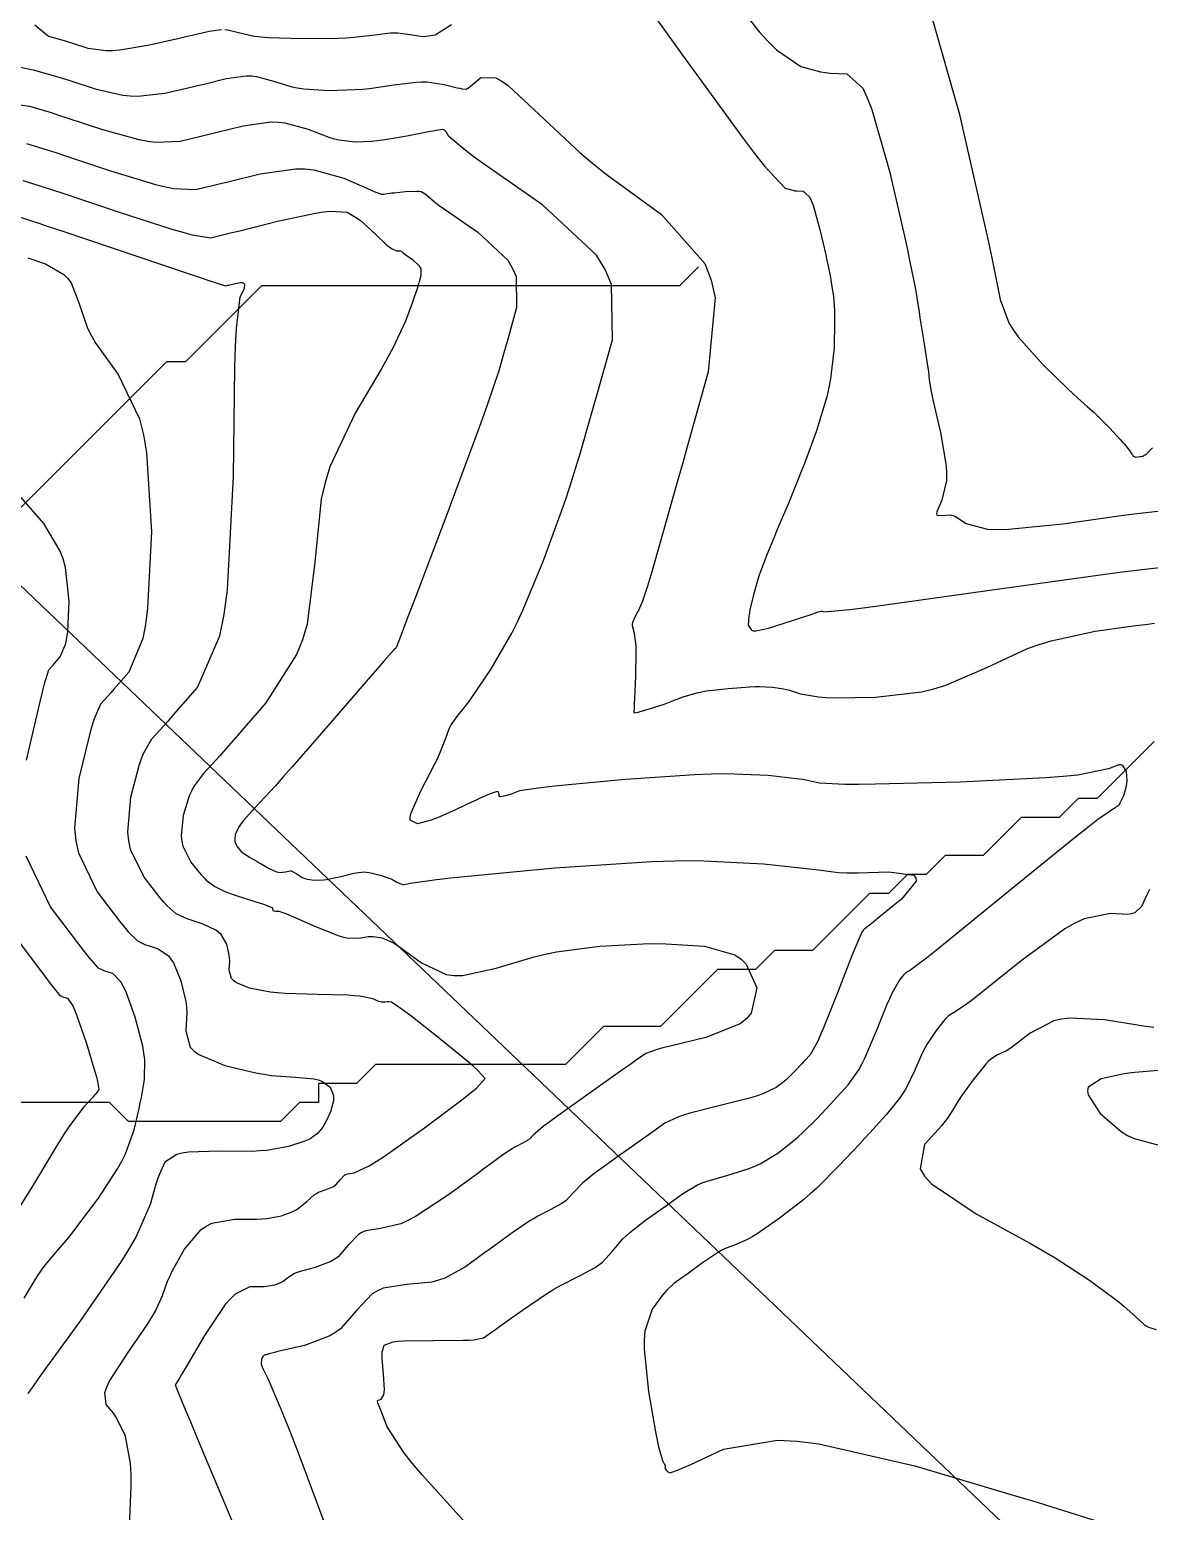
# Model space of a CAD drawing. Header units: metres. Extents: x 837117 to 838479, y 1189012 to 1191015.
# Drawn here: x 837900.8 to 837959.7, y 1190374.5 to 1190452.5 of the extents above; entities that cross this region are included whole.
import ezdxf

# ---------------------------------------------------------------- set-up
doc = ezdxf.new("R2010")
doc.units = ezdxf.units.M
doc.header["$LTSCALE"] = 0.3
for name, color, linetype in [('CORREDORVIA', 70, 'Continuous'), ('COTAS 10', 1, 'Continuous'), ('COTAS INT', 252, 'Continuous'), ('DRENAJE', 5, 'Continuous')]:
    doc.layers.add(name, color=color, linetype=linetype)

msp = doc.modelspace()

# ---------------------------------------------------------------- linework, layer by layer
at = {"layer": 'CORREDORVIA'}
msp.add_lwpolyline([(837910.676, 1191000.965), (838157.033, 1190996.193), (838237.174, 1190821.339), (838237.001, 1190602.875), (838240.031, 1190437.198), (838223.537, 1190366.272), (838212.196, 1190288.92), (838221.396, 1189997.878), (837954.545, 1189509.173), (837751.159, 1189231.384), (837593.191, 1189234.399), (837744.487, 1189686.609), (837750.277, 1189933.973), (837723.624, 1190051.525), (837726.092, 1190134.48), (837885.383, 1190229.429), (837983.184, 1190344.12), (837817.554, 1190502.187), (837798.033, 1190660.17), (837963.574, 1190795.982)], close=True, dxfattribs=at)
at = {"layer": 'COTAS 10'}
for points in [[(837899.947, 1190450.577), (837900.957, 1190450.376), (837902.134, 1190450.036), (837902.484, 1190449.929), (837902.843, 1190449.816), (837904.228, 1190449.362), (837905.673, 1190449.03), (837906.07, 1190448.994), (837906.467, 1190448.983), (837907.891, 1190449.142), (837909.248, 1190449.453), (837909.602, 1190449.536), (837909.947, 1190449.618), (837911.115, 1190449.903), (837912.17, 1190450.052), (837912.444, 1190450.048), (837912.711, 1190450.025), (837913.607, 1190449.775), (837914.566, 1190449.47), (837914.873, 1190449.412), (837915.197, 1190449.364), (837916.515, 1190449.284), (837917.912, 1190449.325), (837918.286, 1190449.353), (837918.654, 1190449.388), (837919.936, 1190449.577), (837921.099, 1190449.723), (837921.393, 1190449.733), (837921.674, 1190449.728), (837922.586, 1190449.599), (837923.269, 1190449.428), (837923.406, 1190449.397), (837923.521, 1190449.374), (837923.747, 1190449.352), (837923.914, 1190449.461), (837923.991, 1190449.521), (837924.082, 1190449.595), (837924.52, 1190449.967), (837925.312, 1190449.947), (837925.625, 1190449.773), (837925.979, 1190449.526), (837927.597, 1190448.024), (837929.729, 1190446.012), (837930.407, 1190445.442), (837931.122, 1190444.868), (837934.022, 1190442.749), (837936.315, 1190440.169), (837936.648, 1190439.304), (837936.85, 1190438.373), (837936.487, 1190434.467), (837935.377, 1190430.522), (837935.107, 1190429.566), (837934.854, 1190428.67), (837934.078, 1190425.928), (837933.51, 1190423.957), (837933.388, 1190423.546), (837933.283, 1190423.194), (837933.031, 1190422.413), (837932.876, 1190422.041), (837932.831, 1190421.947), (837932.785, 1190421.857), (837932.615, 1190421.567), (837932.501, 1190421.286), (837932.49, 1190421.202), (837932.489, 1190421.116), (837932.562, 1190420.783), (837932.658, 1190420.214), (837932.671, 1190419.978), (837932.678, 1190419.709), (837932.656, 1190418.454), (837932.606, 1190417.261), (837932.595, 1190417.03), (837932.586, 1190416.843), (837932.565, 1190416.525), (837932.701, 1190416.541), (837932.792, 1190416.564), (837932.905, 1190416.595), (837933.504, 1190416.773), (837934.215, 1190417.005), (837934.399, 1190417.07), (837934.577, 1190417.134), (837935.175, 1190417.369), (837935.879, 1190417.58), (837936.124, 1190417.63), (837936.391, 1190417.677), (837937.537, 1190417.815), (837938.682, 1190417.895), (837938.948, 1190417.906), (837939.191, 1190417.911), (837939.888, 1190417.885), (837940.447, 1190417.794), (837940.604, 1190417.757), (837940.761, 1190417.716), (837941.338, 1190417.525), (837942.298, 1190417.363), (837942.698, 1190417.339), (837943.155, 1190417.324), (837945.289, 1190417.346), (837947.716, 1190417.637), (837948.358, 1190417.792), (837948.987, 1190417.978), (837951.151, 1190418.919), (837953.291, 1190419.911), (837953.905, 1190420.13), (837954.528, 1190420.324), (837956.857, 1190420.822), (837958.997, 1190421.116), (837959.501, 1190421.18), (837959.966, 1190421.238)], [(837900.679, 1190440.466), (837901.612, 1190440.152), (837902.575, 1190439.602), (837902.778, 1190439.392), (837902.954, 1190439.157), (837903.359, 1190438.098), (837903.814, 1190436.776), (837904.021, 1190436.375), (837904.263, 1190435.958), (837905.431, 1190434.327), (837906.549, 1190432.006), (837906.76, 1190431.155), (837906.929, 1190430.213), (837907.181, 1190426.059), (837906.983, 1190422.038), (837906.867, 1190421.18), (837906.725, 1190420.434), (837905.991, 1190418.662), (837905.211, 1190417.766), (837905.04, 1190417.572), (837904.888, 1190417.402), (837904.499, 1190416.98), (837904.165, 1190416.217), (837904.047, 1190415.831), (837903.917, 1190415.369), (837903.359, 1190413.07), (837903.125, 1190410.456), (837903.2, 1190409.795), (837903.336, 1190409.162), (837904.334, 1190407.104), (837905.505, 1190405.565), (837905.75, 1190405.258), (837905.962, 1190405.004), (837906.442, 1190404.52), (837906.766, 1190404.367), (837906.879, 1190404.322), (837907.002, 1190404.277), (837907.53, 1190404.102), (837908.076, 1190403.734), (837908.211, 1190403.567), (837908.338, 1190403.371), (837908.738, 1190402.427), (837908.993, 1190401.336), (837909.029, 1190401.047), (837909.05, 1190400.763), (837909.001, 1190399.788), (837909.225, 1190398.939), (837909.418, 1190398.736), (837909.669, 1190398.546), (837911.046, 1190397.973), (837912.681, 1190397.582), (837913.093, 1190397.506), (837913.487, 1190397.446), (837914.765, 1190397.345), (837915.753, 1190397.262), (837915.965, 1190397.212), (837916.15, 1190397.151), (837916.595, 1190396.831), (837916.76, 1190396.39), (837916.769, 1190396.252), (837916.762, 1190396.107), (837916.604, 1190395.528), (837916.341, 1190394.973), (837916.268, 1190394.843), (837916.195, 1190394.725), (837915.931, 1190394.384), (837915.533, 1190394.114), (837915.376, 1190394.04), (837915.199, 1190393.966), (837914.388, 1190393.7), (837913.254, 1190393.502), (837912.872, 1190393.47), (837912.462, 1190393.448), (837910.736, 1190393.454), (837909.135, 1190393.409), (837908.802, 1190393.355), (837908.518, 1190393.283), (837907.894, 1190392.874), (837907.586, 1190392.212), (837907.502, 1190391.981), (837907.418, 1190391.729), (837907.119, 1190390.646), (837906.377, 1190388.97), (837906.014, 1190388.345), (837905.582, 1190387.65), (837903.453, 1190384.556), (837901.387, 1190381.697), (837900.995, 1190381.149), (837900.68, 1190380.708)], [(837959.718, 1190407.228), (837959.592, 1190406.988), (837959.291, 1190406.344), (837958.93, 1190405.999), (837958.766, 1190405.949), (837958.575, 1190405.918), (837957.656, 1190405.968), (837956.266, 1190405.695), (837955.778, 1190405.461), (837955.245, 1190405.157), (837952.947, 1190403.484), (837950.827, 1190401.772), (837950.405, 1190401.444), (837950.056, 1190401.178), (837949.394, 1190400.743), (837949.138, 1190400.586), (837949.044, 1190400.496), (837948.94, 1190400.386), (837948.482, 1190399.817), (837947.991, 1190399.068), (837947.866, 1190398.844), (837947.746, 1190398.612), (837947.352, 1190397.714), (837946.901, 1190396.778), (837946.745, 1190396.522), (837946.576, 1190396.268), (837945.854, 1190395.365), (837944.98, 1190394.41), (837944.715, 1190394.123), (837944.441, 1190393.827), (837943.367, 1190392.679), (837942.193, 1190391.518), (837941.855, 1190391.213), (837941.511, 1190390.916), (837940.223, 1190389.907), (837939.062, 1190389.111), (837938.798, 1190388.95), (837938.559, 1190388.814), (837937.906, 1190388.535), (837937.343, 1190388.319), (837937.161, 1190388.223), (837936.968, 1190388.112), (837936.179, 1190387.578), (837935.425, 1190387.024), (837935.254, 1190386.899), (837935.1, 1190386.787), (837934.679, 1190386.486), (837934.313, 1190386.147), (837934.193, 1190386.011), (837934.065, 1190385.857), (837933.535, 1190385.148), (837933.149, 1190383.978), (837933.112, 1190383.533), (837933.106, 1190383.036), (837933.335, 1190380.804), (837933.708, 1190378.683), (837933.793, 1190378.256), (837933.869, 1190377.898), (837934.077, 1190377.184), (837934.193, 1190376.969), (837934.212, 1190376.925), (837934.225, 1190376.888), (837934.224, 1190376.814), (837934.209, 1190376.773), (837934.213, 1190376.758), (837934.221, 1190376.741), (837934.279, 1190376.665), (837934.36, 1190376.591), (837934.382, 1190376.575), (837934.403, 1190376.561), (837934.48, 1190376.525), (837934.957, 1190376.704), (837935.231, 1190376.824), (837935.566, 1190376.975), (837937.288, 1190377.778), (837940.125, 1190378.252), (837941.163, 1190378.197), (837942.31, 1190378.061), (837947.364, 1190376.893), (837952.406, 1190375.397), (837953.545, 1190375.054), (837953.798, 1190374.978), (837954.574, 1190374.742), (837957.364, 1190373.87)]]:
    msp.add_lwpolyline(points, dxfattribs=at)
at = {"layer": 'COTAS INT'}
for points in [[(837932.048, 1190455.447), (837935.135, 1190451.138), (837938.281, 1190446.809), (837938.918, 1190445.971), (837939.452, 1190445.29), (837940.536, 1190444.133), (837940.936, 1190444.027), (837941.04, 1190444.008), (837941.141, 1190443.994), (837941.48, 1190443.981), (837941.81, 1190443.684), (837941.905, 1190443.49), (837942.001, 1190443.248), (837942.361, 1190441.971), (837942.669, 1190440.63), (837942.732, 1190440.348), (837942.785, 1190440.103), (837942.897, 1190439.542), (837942.954, 1190439.186), (837942.973, 1190439.071), (837942.992, 1190438.95), (837943.073, 1190438.454), (837943.132, 1190437.709), (837943.138, 1190437.431), (837943.139, 1190437.121), (837943.108, 1190435.745), (837942.929, 1190434.113), (837942.837, 1190433.642), (837942.728, 1190433.164), (837942.183, 1190431.371), (837941.55, 1190429.657), (837941.385, 1190429.229), (837941.225, 1190428.82), (837940.687, 1190427.512), (837940.207, 1190426.387), (837940.084, 1190426.094), (837939.965, 1190425.809), (837939.571, 1190424.849), (837939.237, 1190423.963), (837939.156, 1190423.725), (837939.079, 1190423.49), (837938.844, 1190422.669), (837938.681, 1190421.948), (837938.651, 1190421.776), (837938.626, 1190421.617), (837938.591, 1190421.143), (837938.758, 1190420.878), (837938.862, 1190420.851), (837938.99, 1190420.843), (837939.658, 1190420.983), (837940.43, 1190421.232), (837940.623, 1190421.294), (837940.808, 1190421.353), (837941.399, 1190421.541), (837941.858, 1190421.689), (837941.96, 1190421.722), (837942.049, 1190421.752), (837942.28, 1190421.835), (837942.42, 1190421.873), (837942.454, 1190421.875), (837942.484, 1190421.873), (837942.575, 1190421.835), (837943.94, 1190421.971), (837944.774, 1190422.079), (837945.806, 1190422.217), (837951.182, 1190422.967), (837956.989, 1190423.771), (837958.293, 1190423.942), (837959.465, 1190424.091), (837962.599, 1190424.442)], [(837937.205, 1190454.909), (837939.175, 1190452.37), (837939.643, 1190451.855), (837940.077, 1190451.422), (837941.367, 1190450.541), (837942.387, 1190450.27), (837942.652, 1190450.222), (837942.909, 1190450.186), (837943.774, 1190450.153), (837944.615, 1190449.394), (837944.857, 1190448.9), (837945.103, 1190448.283), (837946.023, 1190445.027), (837946.807, 1190441.607), (837946.968, 1190440.886), (837947.104, 1190440.264), (837947.389, 1190438.831), (837947.534, 1190437.924), (837947.581, 1190437.632), (837947.631, 1190437.322), (837947.837, 1190436.056), (837948.016, 1190434.911), (837948.05, 1190434.677), (837948.077, 1190434.479), (837948.115, 1190434.065), (837948.203, 1190433.53), (837948.26, 1190433.257), (837948.332, 1190432.928), (837948.713, 1190431.289), (837949.011, 1190429.527), (837949.032, 1190429.122), (837949.026, 1190428.753), (837948.778, 1190427.718), (837948.52, 1190427.106), (837948.507, 1190427.003), (837948.519, 1190426.93), (837948.773, 1190426.906), (837949.224, 1190426.943), (837949.36, 1190426.908), (837949.502, 1190426.853), (837950.054, 1190426.492), (837951.191, 1190426.192), (837951.7, 1190426.177), (837952.294, 1190426.19), (837955.142, 1190426.483), (837958.102, 1190426.893), (837958.767, 1190426.98), (837959.364, 1190427.056), (837960.962, 1190427.235)], [(837948.205, 1190453.318), (837949.684, 1190448.083), (837950.942, 1190442.608), (837951.197, 1190441.464), (837951.413, 1190440.482), (837951.857, 1190438.277), (837952.311, 1190437.051), (837952.533, 1190436.686), (837952.797, 1190436.309), (837954.097, 1190434.854), (837955.415, 1190433.584), (837955.689, 1190433.323), (837955.925, 1190433.103), (837956.448, 1190432.635), (837956.791, 1190432.334), (837956.913, 1190432.218), (837957.045, 1190432.088), (837957.62, 1190431.502), (837958.173, 1190430.911), (837958.293, 1190430.778), (837958.397, 1190430.659), (837958.651, 1190430.34), (837958.785, 1190430.148), (837958.813, 1190430.109), (837958.838, 1190430.076), (837958.894, 1190430.01), (837958.945, 1190429.992), (837958.966, 1190429.99), (837958.99, 1190429.99), (837959.102, 1190429.999), (837959.215, 1190430.015), (837959.241, 1190430.018), (837959.264, 1190430.021), (837959.325, 1190430.028), (837959.364, 1190430.035), (837959.373, 1190430.038), (837959.381, 1190430.041), (837959.402, 1190430.057), (837959.423, 1190430.075), (837959.43, 1190430.08), (837959.439, 1190430.085), (837959.474, 1190430.101), (837959.512, 1190430.119), (837959.521, 1190430.125), (837959.53, 1190430.132), (837959.557, 1190430.16), (837959.87, 1190430.478)], [(837901.038, 1190452.739), (837901.766, 1190452.145), (837902.584, 1190451.911), (837902.808, 1190451.844), (837903.031, 1190451.775), (837903.828, 1190451.516), (837904.809, 1190451.379), (837905.148, 1190451.387), (837905.516, 1190451.415), (837907.089, 1190451.681), (837908.642, 1190452.033), (837908.997, 1190452.115), (837909.32, 1190452.19), (837910.216, 1190452.406), (837910.869, 1190452.498)], [(837911.038, 1190452.496), (837911.203, 1190452.481), (837911.757, 1190452.327), (837912.592, 1190452.137), (837912.934, 1190452.1), (837913.324, 1190452.069), (837915.132, 1190452.015), (837917.007, 1190452.039), (837917.44, 1190452.058), (837917.835, 1190452.082), (837918.948, 1190452.212), (837919.758, 1190452.314), (837919.963, 1190452.321), (837920.158, 1190452.318), (837920.793, 1190452.227), (837921.348, 1190452.133), (837921.493, 1190452.128), (837921.635, 1190452.131), (837922.116, 1190452.217), (837922.973, 1190452.757)], [(837924.031, 1190373.555), (837921.428, 1190376.421), (837920.904, 1190377.044), (837920.464, 1190377.593), (837919.584, 1190378.957), (837919.311, 1190379.686), (837919.253, 1190379.834), (837919.204, 1190379.959), (837919.092, 1190380.217), (837919.083, 1190380.311), (837919.099, 1190380.333), (837919.123, 1190380.353), (837919.277, 1190380.411), (837919.419, 1190380.639), (837919.436, 1190380.767), (837919.444, 1190380.922), (837919.39, 1190381.718), (837919.324, 1190382.548), (837919.324, 1190382.726), (837919.331, 1190382.881), (837919.423, 1190383.254), (837919.908, 1190383.429), (837920.164, 1190383.46), (837920.472, 1190383.483), (837922.023, 1190383.503), (837923.581, 1190383.504), (837923.893, 1190383.515), (837924.154, 1190383.531), (837924.664, 1190383.628), (837925.083, 1190383.93), (837925.286, 1190384.075), (837925.526, 1190384.247), (837926.705, 1190385.09), (837928.031, 1190385.986), (837928.364, 1190386.192), (837928.682, 1190386.378), (837929.706, 1190386.898), (837930.536, 1190387.34), (837930.732, 1190387.478), (837930.913, 1190387.622), (837931.445, 1190388.197), (837931.978, 1190388.823), (837932.16, 1190388.999), (837932.357, 1190389.176), (837933.193, 1190389.824), (837934.066, 1190390.441), (837934.287, 1190390.599), (837934.499, 1190390.752), (837935.189, 1190391.254), (837935.929, 1190391.682), (837936.173, 1190391.787), (837936.433, 1190391.887), (837937.514, 1190392.199), (837938.642, 1190392.544), (837938.932, 1190392.664), (837939.213, 1190392.795), (837940.147, 1190393.357), (837940.994, 1190394.022), (837941.221, 1190394.217), (837941.443, 1190394.418), (837942.216, 1190395.182), (837942.923, 1190395.938), (837943.103, 1190396.132), (837943.278, 1190396.321), (837943.853, 1190396.949), (837944.404, 1190397.744), (837944.564, 1190398.037), (837944.727, 1190398.361), (837945.338, 1190399.797), (837945.905, 1190401.199), (837946.04, 1190401.502), (837946.165, 1190401.768), (837946.535, 1190402.42), (837946.804, 1190402.754), (837946.865, 1190402.819), (837946.92, 1190402.872), (837947.071, 1190402.964), (837947.968, 1190403.637), (837948.494, 1190404.055), (837949.14, 1190404.575), (837952.473, 1190407.292), (837955.814, 1190410.002), (837956.464, 1190410.517), (837956.994, 1190410.93), (837957.919, 1190411.571), (837958.076, 1190411.651), (837958.122, 1190411.709), (837958.17, 1190411.783), (837958.355, 1190412.182), (837958.495, 1190412.68), (837958.515, 1190412.817), (837958.526, 1190412.953), (837958.499, 1190413.44), (837958.304, 1190413.756), (837958.209, 1190413.784), (837958.096, 1190413.787), (837957.543, 1190413.584), (837955.939, 1190413.252), (837955.164, 1190413.174), (837954.245, 1190413.101), (837949.732, 1190412.886), (837945.282, 1190412.769), (837944.404, 1190412.758), (837943.679, 1190412.756), (837942.337, 1190412.826), (837941.715, 1190412.969), (837941.445, 1190413.012), (837941.131, 1190413.057), (837939.643, 1190413.237), (837937.415, 1190413.318), (837936.635, 1190413.303), (837935.784, 1190413.27), (837932.124, 1190413.013), (837928.762, 1190412.699), (837928.1, 1190412.63), (837927.553, 1190412.569), (837926.549, 1190412.414), (837926.287, 1190412.312), (837926.209, 1190412.283), (837926.128, 1190412.255), (837925.816, 1190412.153), (837925.565, 1190412.109), (837925.522, 1190412.116), (837925.491, 1190412.133), (837925.476, 1190412.263), (837925.435, 1190412.376), (837925.387, 1190412.38), (837925.323, 1190412.373), (837924.963, 1190412.252), (837924.413, 1190412.007), (837924.23, 1190411.922), (837924.033, 1190411.83), (837923.213, 1190411.434), (837922.352, 1190411.049), (837922.129, 1190410.964), (837921.913, 1190410.887), (837921.191, 1190410.69), (837920.808, 1190410.877), (837920.807, 1190411.044), (837920.85, 1190411.261), (837921.385, 1190412.46), (837922.088, 1190413.805), (837922.237, 1190414.115), (837922.368, 1190414.397), (837922.675, 1190415.187), (837922.875, 1190415.732), (837922.937, 1190415.859), (837923.002, 1190415.975), (837923.26, 1190416.31), (837923.702, 1190416.855), (837923.882, 1190417.105), (837924.088, 1190417.396), (837925.041, 1190418.805), (837926.147, 1190420.713), (837926.45, 1190421.319), (837926.75, 1190421.959), (837927.823, 1190424.552), (837928.768, 1190427.135), (837928.988, 1190427.768), (837929.191, 1190428.366), (837929.772, 1190430.232), (837930.312, 1190432.135), (837930.487, 1190432.757), (837930.674, 1190433.42), (837931.445, 1190436.159), (837931.397, 1190439.076), (837931.068, 1190439.851), (837930.602, 1190440.613), (837927.779, 1190443.246), (837924.759, 1190445.347), (837924.17, 1190445.774), (837923.686, 1190446.133), (837922.831, 1190446.867), (837922.686, 1190447.102), (837922.651, 1190447.147), (837922.617, 1190447.182), (837922.515, 1190447.232), (837922.172, 1190447.174), (837921.987, 1190447.14), (837921.763, 1190447.099), (837920.627, 1190446.885), (837919.363, 1190446.674), (837919.057, 1190446.634), (837918.771, 1190446.602), (837917.899, 1190446.553), (837917.071, 1190446.658), (837916.812, 1190446.723), (837916.541, 1190446.804), (837915.456, 1190447.224), (837914.218, 1190447.568), (837913.851, 1190447.601), (837913.472, 1190447.607), (837912.013, 1190447.401), (837910.573, 1190447.045), (837910.207, 1190446.957), (837909.853, 1190446.872), (837908.693, 1190446.604), (837907.418, 1190446.55), (837906.993, 1190446.602), (837906.536, 1190446.681), (837904.628, 1190447.208), (837902.752, 1190447.831), (837902.317, 1190447.97), (837901.917, 1190448.096), (837900.778, 1190448.435), (837899.844, 1190448.557)], [(837900.599, 1190446.493), (837901.701, 1190446.157), (837902.15, 1190446.012), (837902.661, 1190445.845), (837905.028, 1190445.054), (837907.4, 1190444.333), (837907.915, 1190444.209), (837908.369, 1190444.118), (837909.494, 1190444.065), (837910.459, 1190444.292), (837910.811, 1190444.377), (837911.2, 1190444.473), (837912.912, 1190444.898), (837914.773, 1190445.161), (837915.257, 1190445.154), (837915.726, 1190445.112), (837917.306, 1190444.673), (837918.515, 1190444.137), (837918.751, 1190444.035), (837918.944, 1190443.953), (837919.282, 1190443.822), (837919.351, 1190443.826), (837919.373, 1190443.828), (837919.397, 1190443.832), (837919.496, 1190443.848), (837919.724, 1190443.878), (837919.83, 1190443.89), (837919.954, 1190443.903), (837920.553, 1190443.963), (837921.148, 1190443.987), (837921.269, 1190443.978), (837921.372, 1190443.961), (837921.584, 1190443.842), (837922.062, 1190443.431), (837922.333, 1190443.23), (837922.663, 1190442.992), (837924.352, 1190441.816), (837925.932, 1190440.343), (837926.192, 1190439.917), (837926.376, 1190439.483), (837926.403, 1190437.851), (837925.972, 1190436.319), (837925.867, 1190435.948), (837925.769, 1190435.6), (837925.467, 1190434.535), (837924.872, 1190432.776), (837924.588, 1190431.99), (837924.254, 1190431.075), (837922.616, 1190426.691), (837921.025, 1190422.481), (837920.72, 1190421.675), (837920.474, 1190421.026), (837920.074, 1190419.982), (837920.047, 1190419.948), (837920.035, 1190419.936), (837920.022, 1190419.922), (837919.959, 1190419.859), (837919.417, 1190419.243), (837919.101, 1190418.88), (837918.714, 1190418.434), (837916.717, 1190416.127), (837914.592, 1190413.686), (837914.122, 1190413.156), (837913.705, 1190412.688), (837912.63, 1190411.523), (837912.023, 1190410.853), (837911.901, 1190410.697), (837911.799, 1190410.554), (837911.596, 1190410.145), (837911.568, 1190409.841), (837911.577, 1190409.764), (837911.593, 1190409.69), (837911.709, 1190409.451), (837911.91, 1190409.236), (837911.979, 1190409.177), (837912.054, 1190409.119), (837912.375, 1190408.914), (837912.747, 1190408.702), (837912.855, 1190408.641), (837912.964, 1190408.578), (837913.376, 1190408.338), (837913.767, 1190408.16), (837913.862, 1190408.136), (837913.952, 1190408.123), (837914.234, 1190408.166), (837914.477, 1190408.215), (837914.544, 1190408.205), (837914.61, 1190408.186), (837914.846, 1190408.033), (837915.123, 1190407.854), (837915.215, 1190407.818), (837915.313, 1190407.787), (837915.726, 1190407.727), (837916.233, 1190407.744), (837916.391, 1190407.764), (837916.557, 1190407.79), (837917.222, 1190407.934), (837917.834, 1190408.081), (837917.967, 1190408.107), (837918.084, 1190408.128), (837918.375, 1190408.153), (837918.62, 1190408.119), (837918.707, 1190408.102), (837918.804, 1190408.081), (837919.225, 1190407.982), (837919.65, 1190407.852), (837919.75, 1190407.813), (837919.841, 1190407.773), (837920.103, 1190407.615), (837920.34, 1190407.506), (837920.414, 1190407.497), (837920.493, 1190407.495), (837920.812, 1190407.565), (837922.189, 1190407.764), (837922.935, 1190407.845), (837923.839, 1190407.937), (837928.421, 1190408.363), (837933.52, 1190408.701), (837934.749, 1190408.738), (837935.9, 1190408.75), (837939.397, 1190408.588), (837941.816, 1190408.321), (837942.286, 1190408.267), (837942.67, 1190408.221), (837943.336, 1190408.127), (837943.804, 1190408.108), (837944.064, 1190408.11), (837944.38, 1190408.115), (837945.989, 1190408.16), (837947.293, 1190407.977), (837947.416, 1190407.84), (837947.436, 1190407.664), (837946.651, 1190406.716), (837945.473, 1190405.755), (837945.245, 1190405.571), (837945.06, 1190405.423), (837944.747, 1190405.186), (837944.702, 1190405.158), (837944.686, 1190405.143), (837944.668, 1190405.123), (837944.588, 1190405.024), (837944.338, 1190404.467), (837944.213, 1190404.159), (837944.064, 1190403.785), (837943.324, 1190401.881), (837942.552, 1190399.945), (837942.383, 1190399.551), (837942.233, 1190399.219), (837941.851, 1190398.534), (837941.575, 1190398.232), (837941.491, 1190398.142), (837941.404, 1190398.048), (837941.065, 1190397.685), (837940.693, 1190397.318), (837940.586, 1190397.221), (837940.478, 1190397.127), (837940.07, 1190396.808), (837939.363, 1190396.478), (837939.066, 1190396.378), (837938.724, 1190396.273), (837937.122, 1190395.863), (837935.524, 1190395.454), (837935.184, 1190395.351), (837934.89, 1190395.252), (837934.199, 1190394.93), (837933.574, 1190394.479), (837933.321, 1190394.3), (837933.033, 1190394.096), (837931.706, 1190393.162), (837930.401, 1190392.205), (837930.127, 1190391.987), (837929.891, 1190391.79), (837929.355, 1190391.247), (837929.004, 1190390.867), (837928.884, 1190390.771), (837928.754, 1190390.68), (837928.205, 1190390.388), (837927.527, 1190390.044), (837927.317, 1190389.92), (837927.097, 1190389.785), (837926.219, 1190389.192), (837925.261, 1190388.503), (837924.991, 1190388.307), (837924.717, 1190388.109), (837923.71, 1190387.374), (837922.616, 1190386.775), (837922.287, 1190386.662), (837921.948, 1190386.573), (837920.63, 1190386.444), (837919.377, 1190386.246), (837919.078, 1190386.113), (837918.8, 1190385.947), (837917.969, 1190385.067), (837917.126, 1190384.117), (837916.841, 1190383.907), (837916.532, 1190383.72), (837915.23, 1190383.238), (837914.06, 1190382.968), (837913.835, 1190382.915), (837913.654, 1190382.871), (837913.355, 1190382.791), (837913.335, 1190382.774), (837913.328, 1190382.77), (837913.321, 1190382.767), (837913.295, 1190382.757), (837913.26, 1190382.75), (837913.248, 1190382.749), (837913.183, 1190382.749), (837913.115, 1190382.716), (837913.093, 1190382.695), (837913.07, 1190382.668), (837912.974, 1190382.526), (837912.965, 1190382.255), (837912.995, 1190382.146), (837913.04, 1190382.022), (837913.324, 1190381.454), (837914.102, 1190379.636), (837914.46, 1190378.725), (837914.879, 1190377.635), (837916.903, 1190372.227)], [(837900.42, 1190444.552), (837901.484, 1190444.218), (837901.983, 1190444.054), (837902.57, 1190443.86), (837905.428, 1190442.9), (837908.264, 1190441.984), (837908.838, 1190441.816), (837909.32, 1190441.686), (837910.296, 1190441.527), (837911.065, 1190441.712), (837911.416, 1190441.798), (837911.827, 1190441.9), (837913.811, 1190442.395), (837915.818, 1190442.83), (837916.244, 1190442.894), (837916.614, 1190442.933), (837917.481, 1190442.87), (837918.017, 1190442.555), (837918.178, 1190442.435), (837918.345, 1190442.301), (837918.991, 1190441.701), (837919.575, 1190441.148), (837919.701, 1190441.044), (837919.813, 1190440.961), (837920.088, 1190440.84), (837920.233, 1190440.847), (837920.262, 1190440.845), (837920.287, 1190440.842), (837920.337, 1190440.817), (837920.438, 1190440.729), (837920.496, 1190440.687), (837920.566, 1190440.636), (837920.925, 1190440.386), (837921.261, 1190440.073), (837921.316, 1190439.982), (837921.356, 1190439.89), (837921.361, 1190439.543), (837921.27, 1190439.217), (837921.247, 1190439.139), (837921.226, 1190439.065), (837921.162, 1190438.838), (837921.034, 1190438.46), (837920.973, 1190438.29), (837920.901, 1190438.093), (837920.546, 1190437.144), (837919.881, 1190435.712), (837919.613, 1190435.21), (837919.308, 1190434.662), (837917.904, 1190432.301), (837916.58, 1190429.48), (837916.326, 1190428.641), (837916.121, 1190427.778), (837915.784, 1190424.453), (837915.377, 1190421.196), (837915.128, 1190420.376), (837914.819, 1190419.59), (837913.209, 1190417.049), (837911.489, 1190415.075), (837911.112, 1190414.647), (837910.776, 1190414.271), (837909.92, 1190413.342), (837909.404, 1190412.641), (837909.283, 1190412.409), (837909.172, 1190412.159), (837908.85, 1190411.12), (837908.754, 1190410.046), (837908.785, 1190409.774), (837908.841, 1190409.514), (837909.25, 1190408.669), (837909.793, 1190408.001), (837909.933, 1190407.854), (837910.069, 1190407.722), (837910.52, 1190407.38), (837911.048, 1190407.131), (837911.233, 1190407.058), (837911.433, 1190406.983), (837912.296, 1190406.698), (837913.078, 1190406.451), (837913.228, 1190406.4), (837913.35, 1190406.357), (837913.55, 1190406.266), (837913.559, 1190406.227), (837913.56, 1190406.216), (837913.561, 1190406.206), (837913.559, 1190406.171), (837913.567, 1190406.14), (837913.574, 1190406.133), (837913.583, 1190406.126), (837913.633, 1190406.105), (837913.71, 1190406.091), (837913.736, 1190406.088), (837913.764, 1190406.086), (837913.883, 1190406.082), (837914.254, 1190405.96), (837914.441, 1190405.884), (837914.665, 1190405.789), (837915.778, 1190405.293), (837916.959, 1190404.822), (837917.226, 1190404.744), (837917.467, 1190404.688), (837918.118, 1190404.673), (837918.594, 1190404.756), (837918.725, 1190404.762), (837918.854, 1190404.761), (837919.318, 1190404.694), (837919.915, 1190404.42), (837920.129, 1190404.288), (837920.365, 1190404.132), (837921.391, 1190403.367), (837922.702, 1190402.763), (837923.117, 1190402.708), (837923.554, 1190402.702), (837925.322, 1190403.086), (837927.324, 1190403.693), (837927.909, 1190403.826), (837928.508, 1190403.945), (837930.78, 1190404.251), (837933.059, 1190404.378), (837933.662, 1190404.384), (837934.253, 1190404.378), (837936.284, 1190404.25), (837937.893, 1190403.784), (837938.217, 1190403.565), (837938.49, 1190403.307), (837939.036, 1190402.05), (837938.749, 1190400.73), (837938.497, 1190400.432), (837938.169, 1190400.164), (837936.359, 1190399.441), (837934.477, 1190398.99), (837934.103, 1190398.893), (837933.793, 1190398.809), (837933.208, 1190398.605), (837932.648, 1190398.207), (837932.354, 1190398), (837932, 1190397.751), (837930.22, 1190396.5), (837928.445, 1190395.234), (837928.094, 1190394.976), (837927.804, 1190394.757), (837927.266, 1190394.297), (837927.094, 1190394.111), (837927.035, 1190394.065), (837926.972, 1190394.02), (837926.704, 1190393.877), (837926.373, 1190393.709), (837926.27, 1190393.649), (837926.162, 1190393.583), (837925.734, 1190393.293), (837924.997, 1190392.76), (837924.696, 1190392.54), (837924.352, 1190392.288), (837922.756, 1190391.12), (837921.078, 1190390.018), (837920.682, 1190389.809), (837920.315, 1190389.642), (837919.237, 1190389.384), (837918.44, 1190389.258), (837918.25, 1190389.174), (837918.073, 1190389.068), (837917.544, 1190388.508), (837917.008, 1190387.903), (837916.826, 1190387.77), (837916.63, 1190387.651), (837915.801, 1190387.344), (837915.018, 1190387.132), (837914.85, 1190387.073), (837914.704, 1190387.014), (837914.354, 1190386.799), (837914.119, 1190386.607), (837914.046, 1190386.563), (837913.969, 1190386.522), (837913.659, 1190386.404), (837913.258, 1190386.334), (837913.123, 1190386.323), (837912.978, 1190386.315), (837912.367, 1190386.317), (837911.587, 1190385.939), (837911.335, 1190385.692), (837911.067, 1190385.383), (837909.968, 1190383.751), (837909.003, 1190382.112), (837908.819, 1190381.799), (837908.671, 1190381.547), (837908.439, 1190381.143), (837908.45, 1190381.116), (837908.455, 1190381.102), (837908.462, 1190381.084), (837908.496, 1190380.994), (837908.966, 1190379.862), (837909.248, 1190379.187), (837909.595, 1190378.356), (837911.398, 1190374.051)], [(837905.999, 1190372.884), (837906.121, 1190375.819), (837906.11, 1190376.46), (837906.08, 1190377.027), (837905.81, 1190378.457), (837905.415, 1190379.287), (837905.305, 1190379.477), (837905.196, 1190379.649), (837904.801, 1190380.124), (837904.735, 1190380.759), (837904.833, 1190381.033), (837904.981, 1190381.348), (837905.934, 1190382.839), (837906.993, 1190384.379), (837907.208, 1190384.724), (837907.389, 1190385.036), (837907.758, 1190385.869), (837908.026, 1190386.61), (837908.143, 1190386.863), (837908.278, 1190387.136), (837908.921, 1190388.295), (837909.789, 1190389.327), (837910.066, 1190389.519), (837910.359, 1190389.671), (837911.552, 1190389.886), (837912.72, 1190389.882), (837912.998, 1190389.896), (837913.256, 1190389.918), (837914.023, 1190390.052), (837914.616, 1190390.277), (837914.764, 1190390.355), (837914.904, 1190390.441), (837915.353, 1190390.808), (837915.754, 1190391.157), (837915.865, 1190391.232), (837915.975, 1190391.297), (837916.372, 1190391.45), (837916.727, 1190391.582), (837916.811, 1190391.633), (837916.889, 1190391.69), (837917.119, 1190391.949), (837917.345, 1190392.189), (837917.421, 1190392.235), (837917.503, 1190392.271), (837917.845, 1190392.325), (837918.645, 1190392.683), (837919.015, 1190392.912), (837919.45, 1190393.196), (837921.56, 1190394.688), (837923.589, 1190396.215), (837923.974, 1190396.521), (837924.282, 1190396.777), (837924.755, 1190397.28), (837924.368, 1190397.708), (837924.134, 1190397.917), (837923.846, 1190398.164), (837922.346, 1190399.383), (837920.827, 1190400.574), (837920.526, 1190400.804), (837920.277, 1190400.99), (837919.81, 1190401.305), (837919.682, 1190401.323), (837919.645, 1190401.324), (837919.609, 1190401.322), (837919.477, 1190401.299), (837919.296, 1190401.303), (837919.229, 1190401.319), (837919.155, 1190401.341), (837918.826, 1190401.471), (837918.152, 1190401.611), (837917.86, 1190401.639), (837917.523, 1190401.662), (837915.922, 1190401.704), (837914.217, 1190401.762), (837913.814, 1190401.795), (837913.44, 1190401.835), (837912.34, 1190402.039), (837911.626, 1190402.336), (837911.496, 1190402.434), (837911.396, 1190402.54), (837911.28, 1190402.98), (837911.306, 1190403.485), (837911.295, 1190403.631), (837911.276, 1190403.781), (837911.144, 1190404.347), (837910.844, 1190404.864), (837910.719, 1190404.983), (837910.577, 1190405.092), (837909.913, 1190405.4), (837909.218, 1190405.63), (837909.056, 1190405.69), (837908.907, 1190405.749), (837908.481, 1190405.95), (837908.015, 1190406.363), (837907.842, 1190406.556), (837907.649, 1190406.783), (837906.792, 1190407.886), (837906.089, 1190409.338), (837905.993, 1190409.785), (837905.939, 1190410.251), (837906.105, 1190412.095), (837906.545, 1190413.764), (837906.665, 1190414.12), (837906.784, 1190414.429), (837907.209, 1190415.161), (837907.832, 1190415.836), (837908.076, 1190416.11), (837908.35, 1190416.421), (837909.6, 1190417.856), (837910.775, 1190420.582), (837911.002, 1190421.707), (837911.187, 1190422.993), (837911.503, 1190428.973), (837911.579, 1190434.697), (837911.614, 1190435.822), (837911.654, 1190436.746), (837911.846, 1190438.421), (837912.024, 1190438.746), (837912.056, 1190438.819), (837912.079, 1190438.885), (837912.099, 1190439.062), (837912.003, 1190439.149), (837911.954, 1190439.158), (837911.894, 1190439.16), (837911.598, 1190439.113), (837911.302, 1190439.039), (837911.243, 1190439.024), (837911.194, 1190439.012), (837911.098, 1190438.988), (837910.271, 1190439.254), (837909.76, 1190439.423), (837909.128, 1190439.635), (837902.479, 1190441.874), (837901.816, 1190442.096), (837901.267, 1190442.279), (837900.241, 1190442.611)], [(837900.614, 1190414.045), (837901.29, 1190416.975), (837901.428, 1190417.543), (837901.545, 1190418.005), (837901.789, 1190418.799), (837901.943, 1190418.967), (837902.004, 1190419.035), (837902.072, 1190419.112), (837902.382, 1190419.468), (837902.674, 1190420.172), (837902.73, 1190420.469), (837902.776, 1190420.81), (837902.855, 1190422.409), (837902.657, 1190424.182), (837902.529, 1190424.632), (837902.369, 1190425.065), (837901.523, 1190426.484), (837900.319, 1190427.86)], [(837900.476, 1190385.731), (837901.177, 1190386.868), (837901.359, 1190387.137), (837901.537, 1190387.385), (837902.138, 1190388.115), (837902.829, 1190388.919), (837903.063, 1190389.214), (837903.317, 1190389.541), (837904.388, 1190390.982), (837905.404, 1190392.536), (837905.623, 1190392.934), (837905.814, 1190393.318), (837906.277, 1190394.585), (837906.534, 1190395.706), (837906.596, 1190395.997), (837906.652, 1190396.279), (837906.821, 1190397.229), (837906.832, 1190398.276), (837906.789, 1190398.62), (837906.726, 1190398.987), (837906.333, 1190400.508), (837905.833, 1190401.878), (837905.703, 1190402.15), (837905.576, 1190402.376), (837905.147, 1190402.804), (837904.786, 1190402.923), (837904.702, 1190402.955), (837904.625, 1190402.985), (837904.404, 1190403.089), (837903.909, 1190403.645), (837903.659, 1190403.961), (837903.36, 1190404.346), (837901.875, 1190406.322), (837900.584, 1190408.986)], [(837899.417, 1190405.539), (837901.216, 1190403.128), (837901.567, 1190402.663), (837901.855, 1190402.287), (837902.365, 1190401.659), (837902.484, 1190401.603), (837902.525, 1190401.587), (837902.57, 1190401.57), (837902.764, 1190401.506), (837903.049, 1190401.1), (837903.152, 1190400.868), (837903.265, 1190400.583), (837903.76, 1190399.124), (837904.203, 1190397.657), (837904.284, 1190397.368), (837904.346, 1190397.131), (837904.42, 1190396.696), (837904.269, 1190396.494), (837904.191, 1190396.402), (837904.096, 1190396.296), (837903.622, 1190395.785), (837902.863, 1190394.788), (837902.589, 1190394.375), (837902.288, 1190393.902), (837900.971, 1190391.702), (837899.607, 1190389.517)], [(837959.929, 1190399.962), (837959.524, 1190400.023), (837959.274, 1190400.063), (837958.964, 1190400.112), (837957.344, 1190400.373), (837955.519, 1190400.464), (837955.08, 1190400.406), (837954.668, 1190400.313), (837953.421, 1190399.676), (837952.514, 1190398.97), (837952.317, 1190398.832), (837952.144, 1190398.719), (837951.718, 1190398.522), (837951.355, 1190398.3), (837951.222, 1190398.173), (837951.076, 1190398.017), (837950.43, 1190397.214), (837949.818, 1190396.369), (837949.693, 1190396.186), (837949.587, 1190396.025), (837949.365, 1190395.63), (837949.078, 1190395.197), (837948.931, 1190395.013), (837948.755, 1190394.801), (837947.876, 1190393.803), (837947.641, 1190392.525), (837947.871, 1190392.137), (837948.228, 1190391.734), (837950.587, 1190390.154), (837953.445, 1190388.599), (837954.119, 1190388.212), (837954.74, 1190387.843), (837956.56, 1190386.668), (837957.837, 1190385.73), (837958.117, 1190385.51), (837958.366, 1190385.309), (837958.999, 1190384.727), (837959.421, 1190384.344), (837959.536, 1190384.267), (837959.651, 1190384.202), (837960.059, 1190384.076)], [(837960.178, 1190397.699), (837958.943, 1190397.599), (837958.614, 1190397.556), (837958.289, 1190397.506), (837957.16, 1190397.273), (837956.485, 1190396.824), (837956.448, 1190396.639), (837956.474, 1190396.428), (837957.109, 1190395.444), (837958.225, 1190394.486), (837958.555, 1190394.291), (837958.895, 1190394.125), (837960.2, 1190393.78)]]:
    msp.add_lwpolyline(points, dxfattribs=at)
at = {"layer": 'DRENAJE'}
for points in [[(837935.968, 1190440.004, 0), (837934.969, 1190439.004, 0), (837933.969, 1190439.004, 0), (837932.969, 1190439.004, 0), (837931.97, 1190439.004, 0), (837930.97, 1190439.004, 0), (837929.97, 1190439.004, 0), (837928.971, 1190439.004, 0), (837927.971, 1190439.004, 0), (837926.971, 1190439.004, 0), (837925.972, 1190439.004, 0), (837924.972, 1190439.004, 0), (837923.972, 1190439.004, 0), (837922.973, 1190439.004, 0), (837921.973, 1190439.004, 0), (837920.973, 1190439.004, 0), (837919.974, 1190439.004, 0), (837918.974, 1190439.004, 0), (837917.974, 1190439.004, 0), (837916.975, 1190439.004, 0), (837915.975, 1190439.004, 0), (837914.975, 1190439.004, 0), (837913.976, 1190439.004, 0), (837912.976, 1190439.004, 0), (837911.976, 1190438.005, 0), (837910.977, 1190437.005, 0), (837909.977, 1190436.005, 0), (837908.977, 1190435.006, 0), (837907.978, 1190435.006, 0), (837906.978, 1190434.006, 0), (837905.978, 1190433.006, 0), (837904.979, 1190432.007, 0), (837903.979, 1190431.007, 0), (837902.979, 1190430.007, 0), (837901.98, 1190429.008, 0), (837900.98, 1190428.008, 0), (837899.98, 1190427.008, 0)], [(837959.96, 1190415.013, 0), (837958.961, 1190414.013, 0), (837957.961, 1190413.013, 0), (837956.961, 1190412.014, 0), (837955.962, 1190412.014, 0), (837954.962, 1190411.014, 0), (837953.962, 1190411.014, 0), (837952.963, 1190411.014, 0), (837951.963, 1190410.014, 0), (837950.963, 1190409.015, 0), (837949.964, 1190409.015, 0), (837948.964, 1190409.015, 0), (837947.964, 1190408.015, 0), (837946.965, 1190408.015, 0), (837945.965, 1190407.015, 0), (837944.965, 1190407.015, 0), (837943.966, 1190406.016, 0), (837942.966, 1190405.016, 0), (837941.966, 1190404.016, 0), (837940.967, 1190404.016, 0), (837939.967, 1190404.016, 0), (837938.967, 1190403.017, 0), (837937.968, 1190403.017, 0), (837936.968, 1190403.017, 0), (837935.968, 1190402.017, 0), (837934.969, 1190401.017, 0), (837933.969, 1190400.018, 0), (837932.969, 1190400.018, 0), (837931.97, 1190400.018, 0), (837930.97, 1190400.018, 0), (837929.97, 1190399.018, 0), (837928.971, 1190398.018, 0), (837927.971, 1190398.018, 0), (837926.971, 1190398.018, 0), (837925.972, 1190398.018, 0), (837924.972, 1190398.018, 0), (837923.972, 1190398.018, 0), (837922.973, 1190398.018, 0), (837921.973, 1190398.018, 0), (837920.973, 1190398.018, 0), (837919.974, 1190398.018, 0), (837918.974, 1190398.018, 0), (837917.974, 1190397.019, 0), (837916.975, 1190397.019, 0), (837915.975, 1190397.019, 0), (837915.975, 1190396.019, 0), (837914.975, 1190396.019, 0), (837913.976, 1190395.019, 0), (837912.976, 1190395.019, 0), (837911.976, 1190395.019, 0), (837910.977, 1190395.019, 0), (837909.977, 1190395.019, 0), (837908.977, 1190395.019, 0), (837907.978, 1190395.019, 0), (837906.978, 1190395.019, 0), (837905.978, 1190395.019, 0), (837904.979, 1190396.019, 0), (837903.979, 1190396.019, 0), (837902.979, 1190396.019, 0), (837901.98, 1190396.019, 0), (837900.98, 1190396.019, 0), (837899.98, 1190396.019, 0)]]:
    msp.add_polyline3d(points, dxfattribs=at)

doc.saveas('drawing.dxf')
